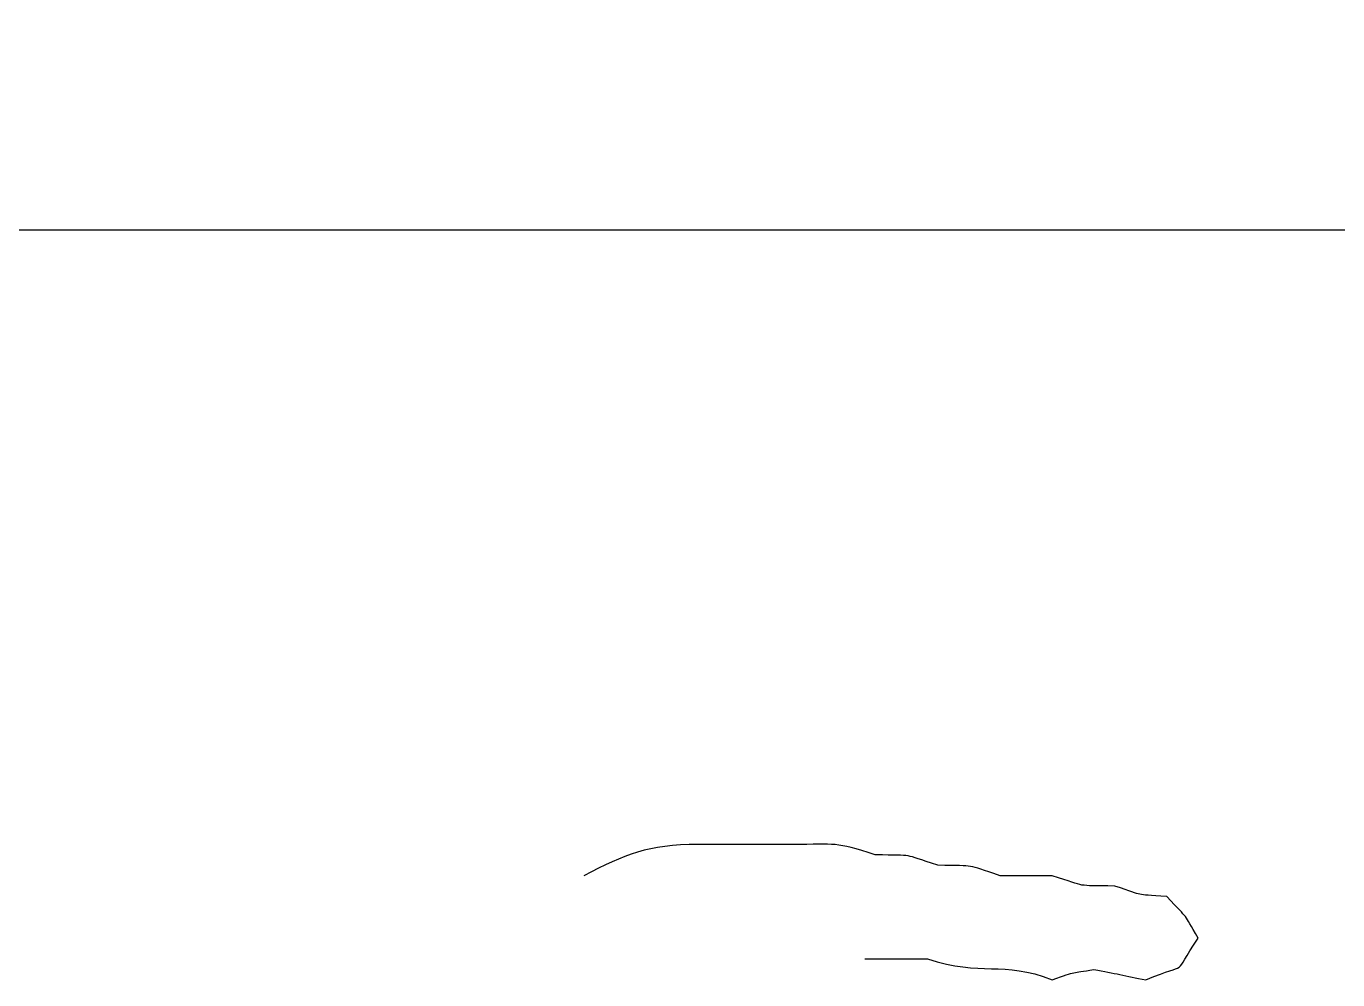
# Model space of a CAD drawing. Extents: x -149 to 150, y -212 to 234.
# Drawn here: x -94.43 to -83.76, y 225.82 to 233.58 of the extents above; entities that cross this region are included whole.
import ezdxf

# ---------------------------------------------------------------- set-up
doc = ezdxf.new("R2010")
doc.units = 0
doc.header["$MEASUREMENT"] = 0
doc.layers.add('EBENE_1', color=7, linetype='CONTINUOUS')

msp = doc.modelspace()

# ---------------------------------------------------------------- linework, layer by layer
at = {"layer": 'EBENE_1', "color": 250}
for points, knots in [([(-28.0869, 231.9182), (-28.0869, 231.9182), (-95.8202, 231.9182), (-95.8202, 231.9182), (-95.8202, 231.9182), (-95.9577, 232.2723), (-95.9049, 232.6101), (-95.9049, 233.0189), (-95.9049, 233.0189), (-96.5255, 233.5783), (-100.1215, 233.2729), (-101.1542, 233.2729)], [0, 0, 0, 0, 0.25, 0.25, 0.25, 0.25, 0.5, 0.5, 0.5, 0.5, 1, 1, 1, 1]), ([(-87.6076, 225.9916), (-87.6076, 225.9916), (-87.0996, 225.9916), (-87.0996, 225.9916), (-87.0996, 225.9916), (-86.654, 225.8471), (-86.4936, 225.9814), (-86.0836, 225.8222), (-86.0836, 225.8222), (-85.8755, 225.8971), (-85.9384, 225.8695), (-85.7449, 225.9069), (-85.7449, 225.9069), (-85.5758, 225.8742), (-85.4907, 225.8542), (-85.3216, 225.8222), (-85.3216, 225.8222), (-84.9451, 225.9814), (-85.1204, 225.8256), (-84.8982, 226.1609), (-84.8982, 226.1609), (-85.0245, 226.3828), (-84.961, 226.2921), (-85.1522, 226.4996), (-85.1522, 226.4996), (-85.443, 226.5224), (-85.3048, 226.4964), (-85.5756, 226.5842), (-85.5756, 226.5842), (-85.9085, 226.5915), (-85.7846, 226.572), (-86.0836, 226.6689), (-86.0836, 226.6689), (-86.0836, 226.6689), (-86.5069, 226.6689), (-86.5069, 226.6689), (-86.5069, 226.6689), (-86.8059, 226.7658), (-86.682, 226.7463), (-87.0149, 226.7536), (-87.0149, 226.7536), (-87.3139, 226.8505), (-87.19, 226.831), (-87.5229, 226.8382), (-87.5229, 226.8382), (-87.8577, 226.9468), (-87.8315, 226.9229), (-88.2002, 226.9229), (-88.2002, 226.9229), (-88.2002, 226.9229), (-88.9622, 226.9229), (-88.9622, 226.9229), (-88.9622, 226.9229), (-89.3744, 226.9229), (-89.557, 226.8416), (-89.8936, 226.6689)], [0, 0, 0, 0, 0.0666667, 0.0666667, 0.0666667, 0.0666667, 0.1333333, 0.1333333, 0.1333333, 0.1333333, 0.2, 0.2, 0.2, 0.2, 0.2666667, 0.2666667, 0.2666667, 0.2666667, 0.3333333, 0.3333333, 0.3333333, 0.3333333, 0.4, 0.4, 0.4, 0.4, 0.4666667, 0.4666667, 0.4666667, 0.4666667, 0.5333333, 0.5333333, 0.5333333, 0.5333333, 0.6, 0.6, 0.6, 0.6, 0.6666667, 0.6666667, 0.6666667, 0.6666667, 0.7333333, 0.7333333, 0.7333333, 0.7333333, 0.8, 0.8, 0.8, 0.8, 0.8666667, 0.8666667, 0.8666667, 0.8666667, 1, 1, 1, 1])]:
    msp.add_open_spline(points, degree=3, knots=knots, dxfattribs=at)

doc.saveas('drawing.dxf')
